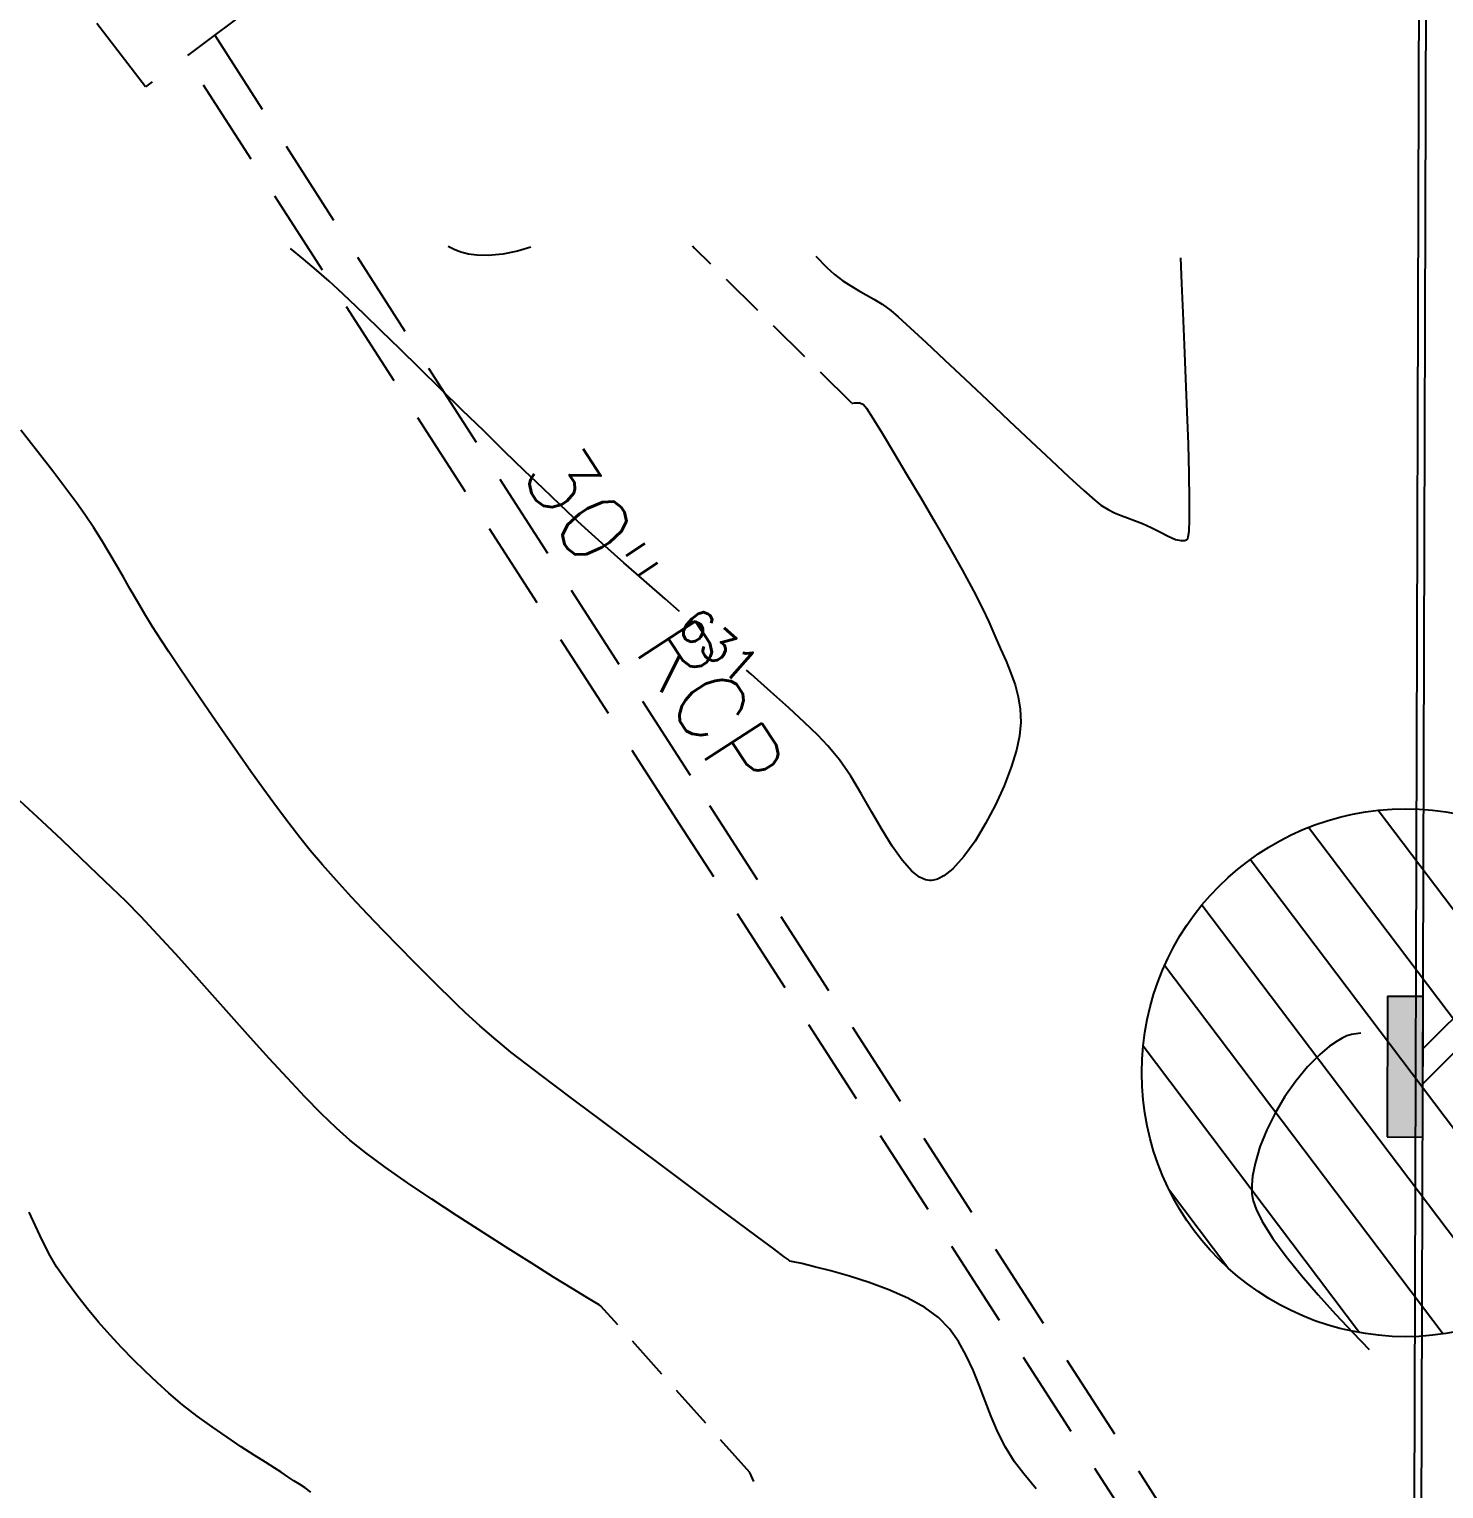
# Model space of a CAD drawing. Header units: feet. Extents: x 26064 to 27719, y 16802 to 28989.
# Drawn here: x 27000.4 to 27101, y 17211.6 to 17315.3 of the extents above; entities that cross this region are included whole.
import ezdxf

# ---------------------------------------------------------------- set-up
doc = ezdxf.new("R2010")
doc.units = ezdxf.units.FT
doc.header["$LTSCALE"] = 50
doc.header["$MEASUREMENT"] = 0
for name, pattern in [('HIDDEN', [0.375, 0.25, -0.125]), ('HIDDEN2', [0.1875, 0.125, -0.0625]), ('HIDN25', [0.0938, 0.0625, -0.0313])]:
    doc.linetypes.add(name, pattern=pattern)
for name, color, linetype in [('CONT-MJR', 160, 'HIDDEN'), ('CONT-MNR', 55, 'HIDN25'), ('CURB-B', 4, 'Continuous'), ('CURB-F', 32, 'Continuous'), ('DEMO-STORM SEWER', 13, 'HIDDEN2'), ('INLET PROTECTION', 1, 'HIDDEN'), ('INLET-HATCH', 9, 'Continuous'), ('INLETS-PRIVATE', 6, 'Continuous'), ('SD-OUTER-PRIVATE', 6, 'Continuous')]:
    doc.layers.add(name, color=color, linetype=linetype)
doc.styles.add('l60', font='simplex', dxfattribs={"height": 2.4})

msp = doc.modelspace()

# ---------------------------------------------------------------- hatches: boundary and pattern name
at = {"layer": 'INLET PROTECTION', "linetype": 'Continuous'}
h = msp.add_hatch(dxfattribs=at)
h.set_pattern_fill('ANSI31', scale=37.499998, angle=262.0889784, style=0)
h.set_pattern_definition([(307.088978, (51209.2265, -6023.606), (3.7392183, 2.82681806), [])])
edge = h.paths.add_edge_path()
edge.add_arc((27098.23828, 17241.12038), 18.75, 0, 360)

# ---------------------------------------------------------------- linework, layer by layer
at = {"layer": 'CONT-MJR', "color": 7}
for p, q in [((27030.68728, 17299.58724, 630), (27030.21702, 17299.82537, 630)), ((27030.97917, 17299.47007, 630), (27030.68728, 17299.58724, 630)), ((27036.07623, 17299.79842, 630), (27035.12928, 17299.49458, 630)), ((27031.11784, 17299.42463, 630), (27030.97917, 17299.47007, 630)), ((27031.291, 17299.37652, 630), (27031.11784, 17299.42463, 630)), ((27031.654, 17299.29841, 630), (27031.291, 17299.37652, 630)), ((27032.23314, 17299.22491, 630), (27031.654, 17299.29841, 630)), ((27033.05015, 17299.20395, 630), (27032.23314, 17299.22491, 630)), ((27034.10089, 17299.29199, 630), (27033.05015, 17299.20395, 630)), ((27035.12928, 17299.49458, 630), (27034.10089, 17299.29199, 630))]:
    msp.add_line(p, q, dxfattribs=at)
at = {"layer": 'CONT-MNR', "color": 7, "extrusion": (0.633359, 0.773858, 0)}
msp.add_line((27019.92994, 17298.9276, 631), (27019.00387, 17299.68553, 631), dxfattribs=at)
at = {"layer": 'CONT-MNR', "color": 7, "extrusion": (0.766565, 0.642167, 0)}
msp.add_line((27047.57732, 17299.87479, 631), (27047.70502, 17299.72235, 631), dxfattribs=at)
at = {"layer": 'CONT-MNR', "color": 7}
for p, q in [((27058.88603, 17288.70051, 631), (27047.70502, 17299.72235, 631)), ((27057.11993, 17298.34419, 632), (27057.63784, 17297.86463, 632)), ((27022.36262, 17296.81085, 631), (27021.74784, 17297.37463, 631)), ((27023.20532, 17296.01309, 631), (27022.36262, 17296.81085, 631)), ((27059.36019, 17296.70911, 632), (27059.9046, 17296.40884, 632)), ((27059.9046, 17296.40884, 632), (27060.45906, 17296.0941, 632)), ((27061.03849, 17295.73074, 632), (27061.65784, 17295.28463, 632)), ((27026.77306, 17292.55509, 631), (27025.44334, 17293.8513, 631)), ((27082.63099, 17290.46267, 632), (27082.52965, 17292.8418, 632)), ((27065.48412, 17291.78472, 632), (27066.95065, 17290.40296, 632)), ((27032.73131, 17286.72624, 631), (27031.21144, 17288.21223, 631)), ((27058.94937, 17288.70957, 631), (27059.07167, 17288.72507, 631)), ((27059.07167, 17288.72507, 631), (27059.24543, 17288.73711, 631)), ((27059.46249, 17288.71925, 631), (27059.71784, 17288.61463, 631)), ((27060.37527, 17287.62723, 631), (27061.03455, 17286.56412, 631)), ((27071.60609, 17286.00587, 632), (27073.04151, 17284.65715, 632)), ((27082.8638, 17283.68826, 632), (27082.80557, 17285.79129, 632)), ((27073.04151, 17284.65715, 632), (27074.3179, 17283.46739, 632)), ((27003.04896, 17282.63329, 632), (27002.10854, 17283.86488, 632)), ((27004.39784, 17280.78463, 632), (27003.82207, 17281.59539, 632)), ((27076.15157, 17281.80585, 632), (27076.58784, 17281.45463, 632)), ((27040.17884, 17279.59865, 631), (27039.15784, 17280.53463, 631)), ((27078.98566, 17280.3671, 632), (27079.54784, 17280.15463, 632)), ((27079.54784, 17280.15463, 632), (27080.15726, 17279.87575, 632)), ((27006.12776, 17278.05622, 632), (27005.59432, 17278.93755, 632)), ((27080.76821, 17279.55353, 632), (27081.35571, 17279.24814, 632)), ((27081.35571, 17279.24814, 632), (27081.8948, 17279.01975, 632)), ((27081.8948, 17279.01975, 632), (27082.27443, 17278.93291, 632)), ((27082.72784, 17279.03463, 632), (27082.75322, 17279.06697, 632)), ((27006.63464, 17277.19131, 632), (27006.12776, 17278.05622, 632)), ((27042.69588, 17277.35793, 631), (27041.36885, 17278.53163, 631)), ((27065.7995, 17278.49912, 631), (27066.72468, 17276.85153, 631)), ((27044.12794, 17276.10185, 631), (27042.69588, 17277.35793, 631)), ((27007.61873, 17275.47562, 632), (27007.12747, 17276.33404, 632)), ((27067.53342, 17275.36417, 631), (27068.17978, 17274.11067, 631)), ((27009.81784, 17271.85463, 632), (27009.20797, 17272.80555, 632)), ((27069.04289, 17272.17843, 631), (27069.45822, 17271.25534, 631)), ((27051.7441, 17269.43774, 631), (27051.41134, 17269.73119, 631)), ((27054.4062, 17267.04724, 631), (27053.13459, 17268.1985, 631)), ((27070.71632, 17267.83784, 631), (27070.85349, 17266.96313, 631)), ((27055.52694, 17266.00828, 631), (27054.4062, 17267.04724, 631)), ((27070.80784, 17265.06463, 631), (27070.59048, 17264.03901, 631)), ((27058.81166, 17262.18639, 631), (27058.01645, 17263.35275, 631)), ((27070.59048, 17264.03901, 631), (27070.21567, 17262.83642, 631)), ((27017.11877, 17261.24788, 632), (27016.19482, 17262.5367, 632)), ((27059.57827, 17260.92797, 631), (27058.81166, 17262.18639, 631)), ((27001.32725, 17259.00658, 633), (26999.804, 17260.4305, 633)), ((27061.04494, 17258.38463, 631), (27060.32109, 17259.63991, 631)), ((27019.67282, 17257.82951, 632), (27018.87389, 17258.86873, 632)), ((27068.39649, 17258.82848, 631), (27067.6418, 17257.57966, 631)), ((27005.2953, 17255.23924, 633), (27004.10303, 17256.37395, 633)), ((27021.27437, 17255.89161, 632), (27020.39784, 17256.92463, 632)), ((27063.15071, 17255.43967, 631), (27062.45493, 17256.22209, 631)), ((27007.30229, 17253.31628, 633), (27006.31698, 17254.27491, 633)), ((27023.34336, 17253.60021, 632), (27022.26758, 17254.77314, 632)), ((27064.40698, 17254.78506, 631), (27064.1263, 17254.8328, 631)), ((27064.54784, 17254.78463, 631), (27064.40698, 17254.78506, 631)), ((27064.6902, 17254.80054, 631), (27064.54784, 17254.78463, 631)), ((27064.98222, 17254.88048, 631), (27064.6902, 17254.80054, 631)), ((27008.39357, 17252.19312, 633), (27007.30229, 17253.31628, 633)), ((27027.78978, 17248.98361, 632), (27026.72492, 17250.06451, 632)), ((27028.76663, 17248.00318, 632), (27027.78978, 17248.98361, 632)), ((27014.81187, 17245.11353, 633), (27013.45973, 17246.62899, 633)), ((27030.31977, 17246.4677, 632), (27029.62133, 17247.15422, 632)), ((27031.95559, 17244.91083, 632), (27031.42089, 17245.40931, 632)), ((27032.45806, 17244.45558, 632), (27031.95559, 17244.91083, 632)), ((27017.49333, 17242.13412, 633), (27016.16238, 17243.60567, 633)), ((27033.47073, 17243.58032, 632), (27032.9544, 17244.01995, 632)), ((27093.73084, 17243.58431, 632), (27093.37533, 17243.37829, 632)), ((27093.90784, 17243.67463, 632), (27093.73084, 17243.58431, 632)), ((27094.05567, 17243.73829, 632), (27093.90784, 17243.67463, 632)), ((27035.24742, 17242.14211, 632), (27034.66784, 17242.59463, 632)), ((27089.66444, 17239.42576, 632), (27088.97081, 17238.25854, 632)), ((27041.10369, 17237.73234, 632), (27039.25999, 17239.113, 632)), ((27022.26284, 17237.18464, 633), (27021.18947, 17238.22412, 633)), ((27088.97081, 17238.25854, 632), (27088.37298, 17237.05803, 632)), ((27087.54036, 17234.68143, 632), (27087.36967, 17233.78401, 632)), ((27029.04603, 17232.1417, 633), (27027.31974, 17233.30774, 633)), ((27030.85362, 17230.95109, 633), (27029.04603, 17232.1417, 633)), ((27087.30833, 17232.74043, 632), (27087.31784, 17232.54463, 632)), ((27087.31784, 17232.54463, 632), (27087.33588, 17232.37705, 632)), ((27052.19373, 17229.46427, 632), (27050.71972, 17230.56104, 632)), ((27001.84085, 17228.27011, 634), (27001.18373, 17229.58807, 634)), ((27034.47334, 17228.62954, 633), (27032.68266, 17229.76925, 633)), ((27088.80542, 17229.35591, 632), (27089.75455, 17228.06156, 632)), ((27002.38784, 17227.32463, 634), (27001.84085, 17228.27011, 634)), ((27036.16581, 17227.56531, 633), (27034.47334, 17228.62954, 633)), ((27054.35784, 17227.85463, 632), (27054.08832, 17228.0552, 632)), ((27003.08612, 17226.30573, 634), (27002.38784, 17227.32463, 634)), ((27054.42196, 17227.79804, 632), (27054.35784, 17227.85463, 632)), ((27054.71442, 17227.69557, 632), (27054.48784, 17227.74463, 632)), ((27055.32621, 17227.56073, 632), (27054.71442, 17227.69557, 632)), ((27058.71959, 17226.66982, 632), (27057.40412, 17227.04503, 632)), ((27060.11897, 17226.22015, 632), (27058.71959, 17226.66982, 632)), ((27062.86816, 17225.10872, 632), (27061.52693, 17225.69884, 632)), ((27040.92954, 17224.62463, 633), (27040.64655, 17224.79764, 633)), ((27051.63085, 17212.71777, 633), (27041.06086, 17224.54362, 633)), ((27067.02418, 17221.0445, 632), (27066.47365, 17222.02623, 632)), ((27094.48851, 17222.67457, 632), (27095.65721, 17221.45312, 632)), ((27007.83925, 17220.73687, 634), (27007.00445, 17221.5944, 634)), ((27010.35784, 17218.35463, 634), (27009.52084, 17219.11583, 634)), ((27069.2733, 17215.5848, 632), (27068.79778, 17216.68934, 632)), ((27069.81737, 17214.51047, 632), (27069.2733, 17215.5848, 632)), ((27015.50384, 17214.55374, 634), (27014.49207, 17215.22395, 634)), ((27070.45784, 17213.48463, 632), (27069.81737, 17214.51047, 632)), ((27017.23852, 17213.44438, 634), (27016.43184, 17213.95597, 634)), ((27018.8163, 17212.41203, 634), (27018.33784, 17212.73463, 634)), ((27019.24447, 17212.13654, 634), (27018.8163, 17212.41203, 634)), ((27061.75619, 17190.79828, 633), (27051.63085, 17212.71777, 633)), ((27019.64504, 17211.8816, 634), (27019.24447, 17212.13654, 634)), ((27020.45404, 17211.3272, 634), (27020.04067, 17211.62067, 634))]:
    msp.add_line(p, q, dxfattribs=at)
at = {"layer": 'CONT-MNR', "color": 7, "extrusion": (0.643015, 0.765854, 0)}
msp.add_line((27020.85801, 17298.14838, 631), (27019.92994, 17298.9276, 631), dxfattribs=at)
at = {"layer": 'CONT-MNR', "color": 7, "extrusion": (0.710036, 0.704165, 0)}
msp.add_line((27056.33173, 17299.13895, 632), (27057.11993, 17298.34419, 632), dxfattribs=at)
at = {"layer": 'CONT-MNR', "color": 7, "extrusion": (0.999093, 0.042589, 0)}
msp.add_line((27082.33641, 17297.21392, 632), (27082.25952, 17299.0177, 632), dxfattribs=at)
at = {"layer": 'CONT-MNR', "color": 7, "extrusion": (0.656175, 0.754609, 0)}
msp.add_line((27021.74784, 17297.37463, 631), (27020.85801, 17298.14838, 631), dxfattribs=at)
at = {"layer": 'CONT-MNR', "color": 7, "extrusion": (-0.607413, -0.794387, 0)}
msp.add_line((27057.63784, 17297.86463, 632), (27058.24175, 17297.40286, 632), dxfattribs=at)
at = {"layer": 'CONT-MNR', "color": 7, "extrusion": (-0.548956, -0.835851, 0)}
msp.add_line((27058.24175, 17297.40286, 632), (27058.81089, 17297.02907, 632), dxfattribs=at)
at = {"layer": 'CONT-MNR', "color": 7, "extrusion": (0.50332, 0.8641, 0)}
msp.add_line((27058.81089, 17297.02907, 632), (27059.36019, 17296.70911, 632), dxfattribs=at)
at = {"layer": 'CONT-MNR', "color": 7, "extrusion": (0.999021, 0.044233, 0)}
msp.add_line((27082.42896, 17295.12375, 632), (27082.33641, 17297.21392, 632), dxfattribs=at)
at = {"layer": 'CONT-MNR', "color": 7, "extrusion": (0.693071, 0.720869, 0)}
msp.add_line((27024.24317, 17295.01527, 631), (27023.20532, 17296.01309, 631), dxfattribs=at)
at = {"layer": 'CONT-MNR', "color": 7, "extrusion": (-0.531268, -0.847204, 0)}
msp.add_line((27060.45906, 17296.0941, 632), (27061.03849, 17295.73074, 632), dxfattribs=at)
at = {"layer": 'CONT-MNR', "color": 7, "extrusion": (-0.696195, -0.717853, 0)}
msp.add_line((27025.44334, 17293.8513, 631), (27024.24317, 17295.01527, 631), dxfattribs=at)
at = {"layer": 'CONT-MNR', "color": 7, "extrusion": (0.647818, 0.761795, 0)}
msp.add_line((27061.65784, 17295.28463, 632), (27062.18743, 17294.83428, 632), dxfattribs=at)
at = {"layer": 'CONT-MNR', "color": 7, "extrusion": (0.671119, 0.741349, 0)}
msp.add_line((27062.18743, 17294.83428, 632), (27063.04201, 17294.06065, 632), dxfattribs=at)
at = {"layer": 'CONT-MNR', "color": 7, "extrusion": (0.999028, 0.044084, 0)}
msp.add_line((27082.52965, 17292.8418, 632), (27082.42896, 17295.12375, 632), dxfattribs=at)
at = {"layer": 'CONT-MNR', "color": 7, "extrusion": (-0.679564, -0.733617, 0)}
msp.add_line((27063.04201, 17294.06065, 632), (27064.16107, 17293.02404, 632), dxfattribs=at)
at = {"layer": 'CONT-MNR', "color": 7, "extrusion": (0.699058, 0.715065, 0)}
msp.add_line((27028.19951, 17291.16057, 631), (27026.77306, 17292.55509, 631), dxfattribs=at)
at = {"layer": 'CONT-MNR', "color": 7, "extrusion": (0.683637, 0.729822, 0)}
msp.add_line((27064.16107, 17293.02404, 632), (27065.48412, 17291.78472, 632), dxfattribs=at)
at = {"layer": 'CONT-MNR', "color": 7, "extrusion": (0.699523, 0.71461, 0)}
msp.add_line((27029.6899, 17289.70165, 631), (27028.19951, 17291.16057, 631), dxfattribs=at)
at = {"layer": 'CONT-MNR', "color": 7, "extrusion": (-0.686745, -0.726898, 0)}
msp.add_line((27066.95065, 17290.40296, 632), (27068.50015, 17288.93905, 632), dxfattribs=at)
at = {"layer": 'CONT-MNR', "color": 7, "extrusion": (0.999214, 0.039635, 0)}
msp.add_line((27082.72546, 17288.08097, 632), (27082.63099, 17290.46267, 632), dxfattribs=at)
at = {"layer": 'CONT-MNR', "color": 7, "extrusion": (-0.699525, -0.714608, 0)}
msp.add_line((27031.21144, 17288.21223, 631), (27029.6899, 17289.70165, 631), dxfattribs=at)
at = {"layer": 'CONT-MNR', "color": 7, "extrusion": (0.141657, -0.989916, 0)}
msp.add_line((27058.88603, 17288.70051, 631), (27058.94937, 17288.70957, 631), dxfattribs=at)
at = {"layer": 'CONT-MNR', "color": 7, "extrusion": (-0.081986, -0.996633, 0)}
msp.add_line((27059.24543, 17288.73711, 631), (27059.46249, 17288.71925, 631), dxfattribs=at)
at = {"layer": 'CONT-MNR', "color": 7, "extrusion": (0.808683, 0.588245, 0)}
msp.add_line((27059.71784, 17288.61463, 631), (27059.92105, 17288.33527, 631), dxfattribs=at)
at = {"layer": 'CONT-MNR', "color": 7, "extrusion": (0.841695, 0.539954, 0)}
msp.add_line((27059.92105, 17288.33527, 631), (27060.37527, 17287.62723, 631), dxfattribs=at)
at = {"layer": 'CONT-MNR', "color": 7, "extrusion": (-0.686903, -0.726749, 0)}
msp.add_line((27068.50015, 17288.93905, 632), (27070.07214, 17287.45326, 632), dxfattribs=at)
at = {"layer": 'CONT-MNR', "color": 7, "extrusion": (-0.686287, -0.727331, 0)}
msp.add_line((27070.07214, 17287.45326, 632), (27071.60609, 17286.00587, 632), dxfattribs=at)
at = {"layer": 'CONT-MNR', "color": 7, "extrusion": (0.999389, 0.034964, 0)}
msp.add_line((27082.80557, 17285.79129, 632), (27082.72546, 17288.08097, 632), dxfattribs=at)
at = {"layer": 'CONT-MNR', "color": 7, "extrusion": (0.788402, 0.61516, 0)}
msp.add_line((27001.03082, 17285.25675, 632), (26999.84584, 17286.77544, 632), dxfattribs=at)
at = {"layer": 'CONT-MNR', "color": 7, "extrusion": (-0.698193, -0.71591, 0)}
msp.add_line((27034.21672, 17285.27758, 631), (27032.73131, 17286.72624, 631), dxfattribs=at)
at = {"layer": 'CONT-MNR', "color": 7, "extrusion": (0.854198, 0.519948, 0)}
msp.add_line((27061.03455, 17286.56412, 631), (27061.85298, 17285.21956, 631), dxfattribs=at)
at = {"layer": 'CONT-MNR', "color": 7, "extrusion": (0.790685, 0.612224, 0)}
msp.add_line((27002.10854, 17283.86488, 632), (27001.03082, 17285.25675, 632), dxfattribs=at)
at = {"layer": 'CONT-MNR', "color": 7, "extrusion": (0.696724, 0.71734, 0)}
msp.add_line((27035.63488, 17283.90018, 631), (27034.21672, 17285.27758, 631), dxfattribs=at)
at = {"layer": 'CONT-MNR', "color": 7, "extrusion": (0.857443, 0.514579, 0)}
msp.add_line((27061.85298, 17285.21956, 631), (27062.78462, 17283.66717, 631), dxfattribs=at)
at = {"layer": 'CONT-MNR', "color": 7, "extrusion": (-0.694477, -0.719515, 0)}
msp.add_line((27036.95299, 17282.62794, 631), (27035.63488, 17283.90018, 631), dxfattribs=at)
at = {"layer": 'CONT-MNR', "color": 7, "extrusion": (0.860416, 0.509593, 0)}
msp.add_line((27062.78462, 17283.66717, 631), (27063.78354, 17281.98056, 631), dxfattribs=at)
at = {"layer": 'CONT-MNR', "color": 7, "extrusion": (-0.676385, -0.736549, 0)}
msp.add_line((27074.3179, 17283.46739, 632), (27075.37476, 17282.49687, 632), dxfattribs=at)
at = {"layer": 'CONT-MNR', "color": 7, "extrusion": (0.999875, 0.015833, 0)}
msp.add_line((27082.89265, 17281.86647, 632), (27082.8638, 17283.68826, 632), dxfattribs=at)
at = {"layer": 'CONT-MNR', "color": 7, "extrusion": (0.801967, 0.597369, 0)}
msp.add_line((27003.82207, 17281.59539, 632), (27003.04896, 17282.63329, 632), dxfattribs=at)
at = {"layer": 'CONT-MNR', "color": 7, "extrusion": (-0.691043, -0.722814, 0)}
msp.add_line((27038.13824, 17281.49479, 631), (27036.95299, 17282.62794, 631), dxfattribs=at)
at = {"layer": 'CONT-MNR', "color": 7, "extrusion": (0.863551, 0.504261, 0)}
msp.add_line((27063.78354, 17281.98056, 631), (27064.80381, 17280.23334, 631), dxfattribs=at)
at = {"layer": 'CONT-MNR', "color": 7, "extrusion": (-0.664639, -0.747164, 0)}
msp.add_line((27075.37476, 17282.49687, 632), (27076.15157, 17281.80585, 632), dxfattribs=at)
at = {"layer": 'CONT-MNR', "color": 7, "extrusion": (0.999985, -0.00556, 0)}
msp.add_line((27082.88461, 17280.42053, 632), (27082.89265, 17281.86647, 632), dxfattribs=at)
at = {"layer": 'CONT-MNR', "color": 7, "extrusion": (0.685568, 0.728009, 0)}
msp.add_line((27039.15784, 17280.53463, 631), (27038.13824, 17281.49479, 631), dxfattribs=at)
at = {"layer": 'CONT-MNR', "color": 7, "extrusion": (-0.517601, -0.855622, 0)}
msp.add_line((27076.58784, 17281.45463, 632), (27077.09361, 17281.14867, 632), dxfattribs=at)
at = {"layer": 'CONT-MNR', "color": 7, "extrusion": (-0.450357, -0.892849, 0)}
msp.add_line((27077.09361, 17281.14867, 632), (27077.56189, 17280.91247, 632), dxfattribs=at)
at = {"layer": 'CONT-MNR', "color": 7, "extrusion": (0.388611, 0.921402, 0)}
msp.add_line((27077.56189, 17280.91247, 632), (27078.01707, 17280.72049, 632), dxfattribs=at)
at = {"layer": 'CONT-MNR', "color": 7, "extrusion": (0.833285, 0.552844, 0)}
msp.add_line((27005.02184, 17279.84409, 632), (27004.39784, 17280.78463, 632), dxfattribs=at)
at = {"layer": 'CONT-MNR', "color": 7, "extrusion": (0.845521, 0.533943, 0)}
msp.add_line((27005.59432, 17278.93755, 632), (27005.02184, 17279.84409, 632), dxfattribs=at)
at = {"layer": 'CONT-MNR', "color": 7, "extrusion": (0.867227, 0.497914, 0)}
msp.add_line((27064.80381, 17280.23334, 631), (27065.7995, 17278.49912, 631), dxfattribs=at)
at = {"layer": 'CONT-MNR', "color": 7, "extrusion": (0.348225, 0.937411, 0)}
msp.add_line((27078.01707, 17280.72049, 632), (27078.48353, 17280.54721, 632), dxfattribs=at)
at = {"layer": 'CONT-MNR', "color": 7, "extrusion": (-0.337631, -0.941279, 0)}
msp.add_line((27078.48353, 17280.54721, 632), (27078.98566, 17280.3671, 632), dxfattribs=at)
at = {"layer": 'CONT-MNR', "color": 7, "extrusion": (-0.466503, -0.884519, 0)}
msp.add_line((27080.15726, 17279.87575, 632), (27080.76821, 17279.55353, 632), dxfattribs=at)
at = {"layer": 'CONT-MNR', "color": 7, "extrusion": (0.998933, -0.04619, 0)}
msp.add_line((27082.84657, 17279.59797, 632), (27082.88461, 17280.42053, 632), dxfattribs=at)
at = {"layer": 'CONT-MNR', "color": 7, "extrusion": (-0.667582, -0.744536, 0)}
msp.add_line((27041.36885, 17278.53163, 631), (27040.17884, 17279.59865, 631), dxfattribs=at)
at = {"layer": 'CONT-MNR', "color": 7, "extrusion": (0.044674, -0.999002, 0)}
msp.add_line((27082.27443, 17278.93291, 632), (27082.52064, 17278.94392, 632), dxfattribs=at)
at = {"layer": 'CONT-MNR', "color": 7, "extrusion": (0.335269, -0.942122, 0)}
msp.add_line((27082.52064, 17278.94392, 632), (27082.66344, 17278.99473, 632), dxfattribs=at)
at = {"layer": 'CONT-MNR', "color": 7, "extrusion": (0.526639, -0.850089, 0)}
msp.add_line((27082.66344, 17278.99473, 632), (27082.72784, 17279.03463, 632), dxfattribs=at)
at = {"layer": 'CONT-MNR', "color": 7, "extrusion": (0.954738, -0.297448, 0)}
msp.add_line((27082.75322, 17279.06697, 632), (27082.79709, 17279.20778, 632), dxfattribs=at)
at = {"layer": 'CONT-MNR', "color": 7, "extrusion": (0.992054, -0.12581, 0)}
msp.add_line((27082.79709, 17279.20778, 632), (27082.84657, 17279.59797, 632), dxfattribs=at)
at = {"layer": 'CONT-MNR', "color": 7, "extrusion": (0.866951, 0.498394, 0)}
msp.add_line((27007.12747, 17276.33404, 632), (27006.63464, 17277.19131, 632), dxfattribs=at)
at = {"layer": 'CONT-MNR', "color": 7, "extrusion": (0.878528, 0.477691, 0)}
msp.add_line((27066.72468, 17276.85153, 631), (27067.53342, 17275.36417, 631), dxfattribs=at)
at = {"layer": 'CONT-MNR', "color": 7, "extrusion": (-0.657693, -0.753286, 0)}
msp.add_line((27045.63304, 17274.78775, 631), (27044.12794, 17276.10185, 631), dxfattribs=at)
at = {"layer": 'CONT-MNR', "color": 7, "extrusion": (0.865669, 0.500617, 0)}
msp.add_line((27008.12091, 17274.60725, 632), (27007.61873, 17275.47562, 632), dxfattribs=at)
at = {"layer": 'CONT-MNR', "color": 7, "extrusion": (0.860335, 0.509729, 0)}
msp.add_line((27008.64649, 17273.72016, 632), (27008.12091, 17274.60725, 632), dxfattribs=at)
at = {"layer": 'CONT-MNR', "color": 7, "extrusion": (-0.657098, -0.753805, 0)}
msp.add_line((27046.63977, 17273.91018, 631), (27045.63304, 17274.78775, 631), dxfattribs=at)
at = {"layer": 'CONT-MNR', "color": 7, "extrusion": (0.852223, 0.523179, 0)}
msp.add_line((27009.20797, 17272.80555, 632), (27008.64649, 17273.72016, 632), dxfattribs=at)
at = {"layer": 'CONT-MNR', "color": 7, "extrusion": (0.907438, 0.420185, 0)}
msp.add_line((27068.17978, 17274.11067, 631), (27068.61784, 17273.16463, 631), dxfattribs=at)
at = {"layer": 'CONT-MNR', "color": 7, "extrusion": (0.918338, 0.395797, 0)}
msp.add_line((27068.61784, 17273.16463, 631), (27069.04289, 17272.17843, 631), dxfattribs=at)
at = {"layer": 'CONT-MNR', "color": 7, "extrusion": (0.8344, 0.551159, 0)}
msp.add_line((27010.36586, 17271.02498, 632), (27009.81784, 17271.85463, 632), dxfattribs=at)
at = {"layer": 'CONT-MNR', "color": 7, "extrusion": (0.831884, 0.55495, 0)}
msp.add_line((27011.01729, 17270.04847, 632), (27010.36586, 17271.02498, 632), dxfattribs=at)
at = {"layer": 'CONT-MNR', "color": 7, "extrusion": (0.913738, 0.406304, 0)}
msp.add_line((27069.45822, 17271.25534, 631), (27069.84854, 17270.37754, 631), dxfattribs=at)
at = {"layer": 'CONT-MNR', "color": 7, "extrusion": (0.829654, 0.558278, 0)}
msp.add_line((27011.75602, 17268.95065, 632), (27011.01729, 17270.04847, 632), dxfattribs=at)
at = {"layer": 'CONT-MNR', "color": 7, "extrusion": (0.665336, 0.746544, 0)}
msp.add_line((27053.13459, 17268.1985, 631), (27051.7441, 17269.43774, 631), dxfattribs=at)
at = {"layer": 'CONT-MNR', "color": 7, "extrusion": (0.924728, 0.380629, 0)}
msp.add_line((27069.84854, 17270.37754, 631), (27070.19854, 17269.52724, 631), dxfattribs=at)
at = {"layer": 'CONT-MNR', "color": 7, "extrusion": (0.943809, 0.330492, 0)}
msp.add_line((27070.19854, 17269.52724, 631), (27070.4929, 17268.68661, 631), dxfattribs=at)
at = {"layer": 'CONT-MNR', "color": 7, "extrusion": (0.827481, 0.561493, 0)}
msp.add_line((27012.56592, 17267.75709, 632), (27011.75602, 17268.95065, 632), dxfattribs=at)
at = {"layer": 'CONT-MNR', "color": 7, "extrusion": (0.967058, 0.254558, 0)}
msp.add_line((27070.4929, 17268.68661, 631), (27070.71632, 17267.83784, 631), dxfattribs=at)
at = {"layer": 'CONT-MNR', "color": 7, "extrusion": (0.82522, 0.564812, 0)}
msp.add_line((27013.43087, 17266.49335, 632), (27012.56592, 17267.75709, 632), dxfattribs=at)
at = {"layer": 'CONT-MNR', "color": 7, "extrusion": (0.822751, 0.568401, 0)}
msp.add_line((27014.33475, 17265.185, 632), (27013.43087, 17266.49335, 632), dxfattribs=at)
at = {"layer": 'CONT-MNR', "color": 7, "extrusion": (0.999249, 0.038741, 0)}
msp.add_line((27070.85349, 17266.96313, 631), (27070.8891, 17266.04467, 631), dxfattribs=at)
at = {"layer": 'CONT-MNR', "color": 7, "extrusion": (0.693313, 0.720637, 0)}
msp.add_line((27056.46481, 17265.10597, 631), (27055.52694, 17266.00828, 631), dxfattribs=at)
at = {"layer": 'CONT-MNR', "color": 7, "extrusion": (0.99658, -0.082631, 0)}
msp.add_line((27070.8891, 17266.04467, 631), (27070.80784, 17265.06463, 631), dxfattribs=at)
at = {"layer": 'CONT-MNR', "color": 7, "extrusion": (0.819954, 0.572429, 0)}
msp.add_line((27015.26144, 17263.85759, 632), (27014.33475, 17265.185, 632), dxfattribs=at)
at = {"layer": 'CONT-MNR', "color": 7, "extrusion": (0.715893, 0.69821, 0)}
msp.add_line((27057.18784, 17264.36463, 631), (27056.46481, 17265.10597, 631), dxfattribs=at)
at = {"layer": 'CONT-MNR', "color": 7, "extrusion": (0.773692, 0.633562, 0)}
msp.add_line((27058.01645, 17263.35275, 631), (27057.18784, 17264.36463, 631), dxfattribs=at)
at = {"layer": 'CONT-MNR', "color": 7, "extrusion": (0.816681, 0.57709, 0)}
msp.add_line((27016.19482, 17262.5367, 632), (27015.26144, 17263.85759, 632), dxfattribs=at)
at = {"layer": 'CONT-MNR', "color": 7, "extrusion": (0.932844, -0.36028, 0)}
msp.add_line((27070.21567, 17262.83642, 631), (27069.70842, 17261.52302, 631), dxfattribs=at)
at = {"layer": 'CONT-MNR', "color": 7, "extrusion": (0.807801, 0.589456, 0)}
msp.add_line((27018.01717, 17260.01671, 632), (27017.11877, 17261.24788, 632), dxfattribs=at)
at = {"layer": 'CONT-MNR', "color": 7, "extrusion": (0.911014, -0.412375, 0)}
msp.add_line((27069.70842, 17261.52302, 631), (27069.0937, 17260.16499, 631), dxfattribs=at)
at = {"layer": 'CONT-MNR', "color": 7, "extrusion": (0.866269, 0.499577, 0)}
msp.add_line((27060.32109, 17259.63991, 631), (27059.57827, 17260.92797, 631), dxfattribs=at)
at = {"layer": 'CONT-MNR', "color": 7, "extrusion": (0.886614, -0.46251, 0)}
msp.add_line((27069.0937, 17260.16499, 631), (27068.39649, 17258.82848, 631), dxfattribs=at)
at = {"layer": 'CONT-MNR', "color": 7, "extrusion": (0.801425, 0.598095, 0)}
msp.add_line((27018.87389, 17258.86873, 632), (27018.01717, 17260.01671, 632), dxfattribs=at)
at = {"layer": 'CONT-MNR', "color": 7, "extrusion": (0.687056, 0.726604, 0)}
msp.add_line((27002.77031, 17257.64207, 633), (27001.32725, 17259.00658, 633), dxfattribs=at)
at = {"layer": 'CONT-MNR', "color": 7, "extrusion": (0.853039, 0.521847, 0)}
msp.add_line((27061.75461, 17257.22455, 631), (27061.04494, 17258.38463, 631), dxfattribs=at)
at = {"layer": 'CONT-MNR', "color": 7, "extrusion": (-0.689327, -0.72445, 0)}
msp.add_line((27004.10303, 17256.37395, 633), (27002.77031, 17257.64207, 633), dxfattribs=at)
at = {"layer": 'CONT-MNR', "color": 7, "extrusion": (0.780402, 0.625278, 0)}
msp.add_line((27020.39784, 17256.92463, 632), (27019.67282, 17257.82951, 632), dxfattribs=at)
at = {"layer": 'CONT-MNR', "color": 7, "extrusion": (0.81977, 0.572693, 0)}
msp.add_line((27062.45493, 17256.22209, 631), (27061.75461, 17257.22455, 631), dxfattribs=at)
at = {"layer": 'CONT-MNR', "color": 7, "extrusion": (0.811946, -0.583732, 0)}
msp.add_line((27067.6418, 17257.57966, 631), (27066.8546, 17256.4847, 631), dxfattribs=at)
at = {"layer": 'CONT-MNR', "color": 7, "extrusion": (0.740226, -0.672359, 0)}
msp.add_line((27066.8546, 17256.4847, 631), (27066.05989, 17255.60977, 631), dxfattribs=at)
at = {"layer": 'CONT-MNR', "color": 7, "extrusion": (0.6864, 0.727224, 0)}
msp.add_line((27006.31698, 17254.27491, 633), (27005.2953, 17255.23924, 633), dxfattribs=at)
at = {"layer": 'CONT-MNR', "color": 7, "extrusion": (0.747736, 0.663996, 0)}
msp.add_line((27022.26758, 17254.77314, 632), (27021.27437, 17255.89161, 632), dxfattribs=at)
at = {"layer": 'CONT-MNR', "color": 7, "extrusion": (-0.607402, -0.794394, 0)}
msp.add_line((27063.70728, 17255.01411, 631), (27063.15071, 17255.43967, 631), dxfattribs=at)
at = {"layer": 'CONT-MNR', "color": 7, "extrusion": (-0.397125, -0.917765, 0)}
msp.add_line((27064.1263, 17254.8328, 631), (27063.70728, 17255.01411, 631), dxfattribs=at)
at = {"layer": 'CONT-MNR', "color": 7, "extrusion": (0.455974, -0.889993, 0)}
msp.add_line((27065.43549, 17255.1127, 631), (27064.98222, 17254.88048, 631), dxfattribs=at)
at = {"layer": 'CONT-MNR', "color": 7, "extrusion": (-0.622822, 0.782363, 0)}
msp.add_line((27066.05989, 17255.60977, 631), (27065.43549, 17255.1127, 631), dxfattribs=at)
at = {"layer": 'CONT-MNR', "color": 7, "extrusion": (0.728748, 0.684782, 0)}
msp.add_line((27024.46758, 17252.4038, 632), (27023.34336, 17253.60021, 632), dxfattribs=at)
at = {"layer": 'CONT-MNR', "color": 7, "extrusion": (0.729824, 0.683635, 0)}
msp.add_line((27009.57289, 17250.93413, 633), (27008.39357, 17252.19312, 633), dxfattribs=at)
at = {"layer": 'CONT-MNR', "color": 7, "extrusion": (0.72223, 0.691653, 0)}
msp.add_line((27025.60614, 17251.21491, 632), (27024.46758, 17252.4038, 632), dxfattribs=at)
at = {"layer": 'CONT-MNR', "color": 7, "extrusion": (0.737929, 0.674879, 0)}
msp.add_line((27010.82231, 17249.56798, 633), (27009.57289, 17250.93413, 633), dxfattribs=at)
at = {"layer": 'CONT-MNR', "color": 7, "extrusion": (0.716891, 0.697185, 0)}
msp.add_line((27026.72492, 17250.06451, 632), (27025.60614, 17251.21491, 632), dxfattribs=at)
at = {"layer": 'CONT-MNR', "color": 7, "extrusion": (0.742924, 0.669375, 0)}
msp.add_line((27012.1239, 17248.12337, 633), (27010.82231, 17249.56798, 633), dxfattribs=at)
at = {"layer": 'CONT-MNR', "color": 7, "extrusion": (0.74555, 0.66645, 0)}
msp.add_line((27013.45973, 17246.62899, 633), (27012.1239, 17248.12337, 633), dxfattribs=at)
at = {"layer": 'CONT-MNR', "color": 7, "extrusion": (-0.704721, -0.709484, 0)}
msp.add_line((27029.62133, 17247.15422, 632), (27028.76663, 17248.00318, 632), dxfattribs=at)
at = {"layer": 'CONT-MNR', "color": 7, "extrusion": (0.696439, 0.717616, 0)}
msp.add_line((27030.82784, 17245.97463, 632), (27030.31977, 17246.4677, 632), dxfattribs=at)
at = {"layer": 'CONT-MNR', "color": 7, "extrusion": (0.689978, 0.72383, 0)}
msp.add_line((27031.42089, 17245.40931, 632), (27030.82784, 17245.97463, 632), dxfattribs=at)
at = {"layer": 'CONT-MNR', "color": 7, "extrusion": (0.744904, 0.667172, 0)}
msp.add_line((27016.16238, 17243.60567, 633), (27014.81187, 17245.11353, 633), dxfattribs=at)
at = {"layer": 'CONT-MNR', "color": 7, "extrusion": (-0.659649, -0.751574, 0)}
msp.add_line((27032.9544, 17244.01995, 632), (27032.45806, 17244.45558, 632), dxfattribs=at)
at = {"layer": 'CONT-MNR', "color": 7, "extrusion": (-0.639001, -0.769206, 0)}
msp.add_line((27034.03317, 17243.11309, 632), (27033.47073, 17243.58032, 632), dxfattribs=at)
at = {"layer": 'CONT-MNR', "color": 7, "extrusion": (0.287856, -0.957674, 0)}
msp.add_line((27094.40382, 17243.84294, 632), (27094.05567, 17243.73829, 632), dxfattribs=at)
at = {"layer": 'CONT-MNR', "color": 7, "extrusion": (0.157896, -0.987456, 0)}
msp.add_line((27095.04938, 17243.94617, 632), (27094.40382, 17243.84294, 632), dxfattribs=at)
at = {"layer": 'CONT-MNR', "color": 7, "extrusion": (0.632641, 0.774445, 0)}
msp.add_line((27034.66784, 17242.59463, 632), (27034.03317, 17243.11309, 632), dxfattribs=at)
at = {"layer": 'CONT-MNR', "color": 7, "extrusion": (-0.641103, 0.767455, 0)}
msp.add_line((27092.84056, 17243.00954, 632), (27092.13106, 17242.41685, 632), dxfattribs=at)
at = {"layer": 'CONT-MNR', "color": 7, "extrusion": (0.567667, -0.823258, 0)}
msp.add_line((27093.37533, 17243.37829, 632), (27092.84056, 17243.00954, 632), dxfattribs=at)
at = {"layer": 'CONT-MNR', "color": 7, "extrusion": (0.736086, 0.676888, 0)}
msp.add_line((27018.78678, 17240.72755, 633), (27017.49333, 17242.13412, 633), dxfattribs=at)
at = {"layer": 'CONT-MNR', "color": 7, "extrusion": (-0.605877, -0.795558, 0)}
msp.add_line((27036.25633, 17241.37376, 632), (27035.24742, 17242.14211, 632), dxfattribs=at)
at = {"layer": 'CONT-MNR', "color": 7, "extrusion": (0.772346, -0.635202, 0)}
msp.add_line((27091.26347, 17241.536, 632), (27090.43496, 17240.52861, 632), dxfattribs=at)
at = {"layer": 'CONT-MNR', "color": 7, "extrusion": (0.712451, -0.701722, 0)}
msp.add_line((27092.13106, 17242.41685, 632), (27091.26347, 17241.536, 632), dxfattribs=at)
at = {"layer": 'CONT-MNR', "color": 7, "extrusion": (0.727547, 0.686057, 0)}
msp.add_line((27020.0248, 17239.41465, 633), (27018.78678, 17240.72755, 633), dxfattribs=at)
at = {"layer": 'CONT-MNR', "color": 7, "extrusion": (0.602361, 0.798224, 0)}
msp.add_line((27037.61903, 17240.34543, 632), (27036.25633, 17241.37376, 632), dxfattribs=at)
at = {"layer": 'CONT-MNR', "color": 7, "extrusion": (0.819744, -0.57273, 0)}
msp.add_line((27090.43496, 17240.52861, 632), (27089.66444, 17239.42576, 632), dxfattribs=at)
at = {"layer": 'CONT-MNR', "color": 7, "extrusion": (0.71483, 0.699299, 0)}
msp.add_line((27021.18947, 17238.22412, 633), (27020.0248, 17239.41465, 633), dxfattribs=at)
at = {"layer": 'CONT-MNR', "color": 7, "extrusion": (-0.600532, -0.799601, 0)}
msp.add_line((27039.25999, 17239.113, 632), (27037.61903, 17240.34543, 632), dxfattribs=at)
at = {"layer": 'CONT-MNR', "color": 7, "extrusion": (-0.598657, -0.801006, 0)}
msp.add_line((27043.0746, 17236.25932, 632), (27041.10369, 17237.73234, 632), dxfattribs=at)
at = {"layer": 'CONT-MNR', "color": 7, "extrusion": (-0.665537, -0.746364, 0)}
msp.add_line((27023.22698, 17236.32491, 633), (27022.26284, 17237.18464, 633), dxfattribs=at)
at = {"layer": 'CONT-MNR', "color": 7, "extrusion": (-0.621925, -0.783077, 0)}
msp.add_line((27024.35038, 17235.4327, 633), (27023.22698, 17236.32491, 633), dxfattribs=at)
at = {"layer": 'CONT-MNR', "color": 7, "extrusion": (-0.598114, -0.801411, 0)}
msp.add_line((27045.09719, 17234.74981, 632), (27043.0746, 17236.25932, 632), dxfattribs=at)
at = {"layer": 'CONT-MNR', "color": 7, "extrusion": (0.927936, -0.372738, 0)}
msp.add_line((27088.37298, 17237.05803, 632), (27087.88986, 17235.8553, 632), dxfattribs=at)
at = {"layer": 'CONT-MNR', "color": 7, "extrusion": (-0.59203, -0.805916, 0)}
msp.add_line((27025.73458, 17234.41586, 633), (27024.35038, 17235.4327, 633), dxfattribs=at)
at = {"layer": 'CONT-MNR', "color": 7, "extrusion": (0.958421, -0.285356, 0)}
msp.add_line((27087.88986, 17235.8553, 632), (27087.54036, 17234.68143, 632), dxfattribs=at)
at = {"layer": 'CONT-MNR', "color": 7, "extrusion": (-0.572943, -0.819595, 0)}
msp.add_line((27027.31974, 17233.30774, 633), (27025.73458, 17234.41586, 633), dxfattribs=at)
at = {"layer": 'CONT-MNR', "color": 7, "extrusion": (0.597707, 0.801714, 0)}
msp.add_line((27047.09592, 17233.25968, 632), (27045.09719, 17234.74981, 632), dxfattribs=at)
at = {"layer": 'CONT-MNR', "color": 7, "extrusion": (-0.597393, -0.801949, 0)}
msp.add_line((27048.99528, 17231.8448, 632), (27047.09592, 17233.25968, 632), dxfattribs=at)
at = {"layer": 'CONT-MNR', "color": 7, "extrusion": (0.999969, -0.007917, 0)}
msp.add_line((27087.31154, 17233.1457, 632), (27087.30833, 17232.74043, 632), dxfattribs=at)
at = {"layer": 'CONT-MNR', "color": 7, "extrusion": (0.995878, -0.090698, 0)}
msp.add_line((27087.36967, 17233.78401, 632), (27087.31154, 17233.1457, 632), dxfattribs=at)
at = {"layer": 'CONT-MNR', "color": 7, "extrusion": (0.978384, 0.206797, 0)}
msp.add_line((27087.33588, 17232.37705, 632), (27087.41152, 17232.01921, 632), dxfattribs=at)
at = {"layer": 'CONT-MNR', "color": 7, "extrusion": (0.908227, 0.418477, 0)}
msp.add_line((27001.18373, 17229.58807, 634), (27000.43687, 17231.20898, 634), dxfattribs=at)
at = {"layer": 'CONT-MNR', "color": 7, "extrusion": (-0.597145, -0.802133, 0)}
msp.add_line((27050.71972, 17230.56104, 632), (27048.99528, 17231.8448, 632), dxfattribs=at)
at = {"layer": 'CONT-MNR', "color": 7, "extrusion": (0.943798, 0.330523, 0)}
msp.add_line((27087.41152, 17232.01921, 632), (27087.61788, 17231.42995, 632), dxfattribs=at)
at = {"layer": 'CONT-MNR', "color": 7, "extrusion": (0.896077, 0.443899, 0)}
msp.add_line((27087.61788, 17231.42995, 632), (27088.04971, 17230.55823, 632), dxfattribs=at)
at = {"layer": 'CONT-MNR', "color": 7, "extrusion": (0.542713, 0.839918, 0)}
msp.add_line((27032.68266, 17229.76925, 633), (27030.85362, 17230.95109, 633), dxfattribs=at)
at = {"layer": 'CONT-MNR', "color": 7, "extrusion": (0.846646, 0.532156, 0)}
msp.add_line((27088.04971, 17230.55823, 632), (27088.80542, 17229.35591, 632), dxfattribs=at)
at = {"layer": 'CONT-MNR', "color": 7, "extrusion": (-0.596807, -0.802385, 0)}
msp.add_line((27053.34177, 17228.61037, 632), (27052.19373, 17229.46427, 632), dxfattribs=at)
at = {"layer": 'CONT-MNR', "color": 7, "extrusion": (-0.596736, -0.802438, 0)}
msp.add_line((27054.08832, 17228.0552, 632), (27053.34177, 17228.61037, 632), dxfattribs=at)
at = {"layer": 'CONT-MNR', "color": 7, "extrusion": (0.777481, 0.628906, 0)}
msp.add_line((27089.75455, 17228.06156, 632), (27090.84725, 17226.71071, 632), dxfattribs=at)
at = {"layer": 'CONT-MNR', "color": 7, "extrusion": (-0.52856, -0.848896, 0)}
msp.add_line((27037.70023, 17226.60991, 633), (27036.16581, 17227.56531, 633), dxfattribs=at)
at = {"layer": 'CONT-MNR', "color": 7, "extrusion": (0.629753, 0.776795, 0)}
msp.add_line((27054.48784, 17227.74463, 632), (27054.42196, 17227.79804, 632), dxfattribs=at)
at = {"layer": 'CONT-MNR', "color": 7, "extrusion": (-0.229965, -0.973199, 0)}
msp.add_line((27056.24788, 17227.34294, 632), (27055.32621, 17227.56073, 632), dxfattribs=at)
at = {"layer": 'CONT-MNR', "color": 7, "extrusion": (-0.249508, -0.968373, 0)}
msp.add_line((27057.40412, 17227.04503, 632), (27056.24788, 17227.34294, 632), dxfattribs=at)
at = {"layer": 'CONT-MNR', "color": 7, "extrusion": (0.804985, 0.593295, 0)}
msp.add_line((27003.81938, 17225.31084, 634), (27003.08612, 17226.30573, 634), dxfattribs=at)
at = {"layer": 'CONT-MNR', "color": 7, "extrusion": (-0.525519, -0.850782, 0)}
msp.add_line((27039.01679, 17225.79669, 633), (27037.70023, 17226.60991, 633), dxfattribs=at)
at = {"layer": 'CONT-MNR', "color": 7, "extrusion": (-0.347221, -0.937783, 0)}
msp.add_line((27061.52693, 17225.69884, 632), (27060.11897, 17226.22015, 632), dxfattribs=at)
at = {"layer": 'CONT-MNR', "color": 7, "extrusion": (0.756357, 0.654159, 0)}
msp.add_line((27090.84725, 17226.71071, 632), (27092.0337, 17225.33891, 632), dxfattribs=at)
at = {"layer": 'CONT-MNR', "color": 7, "extrusion": (0.785759, 0.618533, 0)}
msp.add_line((27004.58274, 17224.34109, 634), (27003.81938, 17225.31084, 634), dxfattribs=at)
at = {"layer": 'CONT-MNR', "color": 7, "extrusion": (-0.523145, -0.852244, 0)}
msp.add_line((27040.05563, 17225.159, 633), (27039.01679, 17225.79669, 633), dxfattribs=at)
at = {"layer": 'CONT-MNR', "color": 7, "extrusion": (-0.521703, -0.853127, 0)}
msp.add_line((27040.64655, 17224.79764, 633), (27040.05563, 17225.159, 633), dxfattribs=at)
at = {"layer": 'CONT-MNR', "color": 7, "extrusion": (0.479985, 0.877277, 0)}
msp.add_line((27064.06732, 17224.45263, 632), (27062.86816, 17225.10872, 632), dxfattribs=at)
at = {"layer": 'CONT-MNR', "color": 7, "extrusion": (0.740884, 0.671633, 0)}
msp.add_line((27092.0337, 17225.33891, 632), (27093.26407, 17223.98168, 632), dxfattribs=at)
at = {"layer": 'CONT-MNR', "color": 7, "extrusion": (0.767271, 0.641323, 0)}
msp.add_line((27005.3713, 17223.39767, 634), (27004.58274, 17224.34109, 634), dxfattribs=at)
at = {"layer": 'CONT-MNR', "color": 7, "extrusion": (0.523725, 0.851887, 0)}
msp.add_line((27041.03474, 17224.55995, 633), (27040.92954, 17224.62463, 633), dxfattribs=at)
at = {"layer": 'CONT-MNR', "color": 7, "extrusion": (-0.53019, -0.847879, 0)}
msp.add_line((27041.06086, 17224.54362, 633), (27041.03474, 17224.55995, 633), dxfattribs=at)
at = {"layer": 'CONT-MNR', "color": 7, "extrusion": (-0.590981, -0.806686, 0)}
msp.add_line((27065.04909, 17223.73338, 632), (27064.06732, 17224.45263, 632), dxfattribs=at)
at = {"layer": 'CONT-MNR', "color": 7, "extrusion": (0.729807, 0.683654, 0)}
msp.add_line((27093.26407, 17223.98168, 632), (27094.48851, 17222.67457, 632), dxfattribs=at)
at = {"layer": 'CONT-MNR', "color": 7, "extrusion": (0.749564, 0.661932, 0)}
msp.add_line((27006.18017, 17222.48172, 634), (27005.3713, 17223.39767, 634), dxfattribs=at)
at = {"layer": 'CONT-MNR', "color": 7, "extrusion": (0.720089, 0.693881, 0)}
msp.add_line((27065.82457, 17222.92861, 632), (27065.04909, 17223.73338, 632), dxfattribs=at)
at = {"layer": 'CONT-MNR', "color": 7, "extrusion": (0.811805, 0.583929, 0)}
msp.add_line((27066.47365, 17222.02623, 632), (27065.82457, 17222.92861, 632), dxfattribs=at)
at = {"layer": 'CONT-MNR', "color": 7, "extrusion": (0.732652, 0.680603, 0)}
msp.add_line((27007.00445, 17221.5944, 634), (27006.18017, 17222.48172, 634), dxfattribs=at)
at = {"layer": 'CONT-MNR', "color": 7, "extrusion": (0.701207, 0.712957, 0)}
msp.add_line((27008.67968, 17219.9103, 634), (27007.83925, 17220.73687, 634), dxfattribs=at)
at = {"layer": 'CONT-MNR', "color": 7, "extrusion": (0.908447, 0.418001, 0)}
msp.add_line((27067.50401, 17220.00169, 632), (27067.02418, 17221.0445, 632), dxfattribs=at)
at = {"layer": 'CONT-MNR', "color": 7, "extrusion": (0.686641, 0.726996, 0)}
msp.add_line((27009.52084, 17219.11583, 634), (27008.67968, 17219.9103, 634), dxfattribs=at)
at = {"layer": 'CONT-MNR', "color": 7, "extrusion": (0.927673, 0.373393, 0)}
msp.add_line((27067.94098, 17218.91605, 632), (27067.50401, 17220.00169, 632), dxfattribs=at)
at = {"layer": 'CONT-MNR', "color": 7, "extrusion": (0.934757, 0.355289, 0)}
msp.add_line((27068.36295, 17217.80585, 632), (27067.94098, 17218.91605, 632), dxfattribs=at)
at = {"layer": 'CONT-MNR', "color": 7, "extrusion": (-0.646213, -0.763157, 0)}
msp.add_line((27011.3294, 17217.53195, 634), (27010.35784, 17218.35463, 634), dxfattribs=at)
at = {"layer": 'CONT-MNR', "color": 7, "extrusion": (0.931828, 0.3629, 0)}
msp.add_line((27068.79778, 17216.68934, 632), (27068.36295, 17217.80585, 632), dxfattribs=at)
at = {"layer": 'CONT-MNR', "color": 7, "extrusion": (0.612941, 0.790128, 0)}
msp.add_line((27012.36732, 17216.72679, 634), (27011.3294, 17217.53195, 634), dxfattribs=at)
at = {"layer": 'CONT-MNR', "color": 7, "extrusion": (-0.587229, -0.809421, 0)}
msp.add_line((27013.43405, 17215.95288, 634), (27012.36732, 17216.72679, 634), dxfattribs=at)
at = {"layer": 'CONT-MNR', "color": 7, "extrusion": (-0.56734, -0.823483, 0)}
msp.add_line((27014.49207, 17215.22395, 634), (27013.43405, 17215.95288, 634), dxfattribs=at)
at = {"layer": 'CONT-MNR', "color": 7, "extrusion": (-0.541526, -0.840684, 0)}
msp.add_line((27016.43184, 17213.95597, 634), (27015.50384, 17214.55374, 634), dxfattribs=at)
at = {"layer": 'CONT-MNR', "color": 7, "extrusion": (-0.536345, -0.843999, 0)}
msp.add_line((27017.88637, 17213.03269, 634), (27017.23852, 17213.44438, 634), dxfattribs=at)
at = {"layer": 'CONT-MNR', "color": 7, "extrusion": (0.798705, 0.601723, 0)}
msp.add_line((27071.11359, 17212.61421, 632), (27070.45784, 17213.48463, 632), dxfattribs=at)
at = {"layer": 'CONT-MNR', "color": 7, "extrusion": (-0.550957, -0.834534, 0)}
msp.add_line((27018.33784, 17212.73463, 634), (27017.88637, 17213.03269, 634), dxfattribs=at)
at = {"layer": 'CONT-MNR', "color": 7, "extrusion": (0.772575, 0.634923, 0)}
msp.add_line((27071.97923, 17211.5609, 632), (27071.11359, 17212.61421, 632), dxfattribs=at)
at = {"layer": 'CONT-MNR', "color": 7, "extrusion": (-0.550568, -0.83479, 0)}
msp.add_line((27020.04067, 17211.62067, 634), (27019.64504, 17211.8816, 634), dxfattribs=at)
at = {"layer": 'CURB-B', "color": 7, "flags": 128}
msp.add_lwpolyline([(27099.18936, 17326.0446), (27098.82896, 17202.56059)], dxfattribs=at)
at = {"layer": 'CURB-F', "color": 7}
msp.add_line((27099.70437, 17331.18867), (27099.32895, 17202.55767), dxfattribs=at)
at = {"layer": 'DEMO-STORM SEWER', "color": 7}
for p, q in [((27013.62456, 17314.86206), (27048.77799, 17260.11401)), ((27046.6765, 17258.75985), (27011.53179, 17313.30015)), ((27048.77799, 17260.11401), (27086.72124, 17201.23071)), ((27084.61976, 17199.87655), (27046.6765, 17258.75985))]:
    msp.add_line(p, q, dxfattribs=at)
at = {"layer": 'DEMO-STORM SEWER', "color": 7, "flags": 128}
msp.add_lwpolyline([(27000.97911, 17321.21239), (27010.5425, 17328.76819), (27019.02981, 17318.89619), (27008.70511, 17311.19049), (27000.97911, 17321.21239)], dxfattribs=at)
at = {"layer": 'INLET PROTECTION', "color": 7, "linetype": 'Continuous'}
msp.add_circle((27098.23828, 17241.12038), 18.75, dxfattribs=at)
at = {"layer": 'INLET-HATCH', "color": 7}
msp.add_solid([(27099.45737, 17246.55763), (27099.42819, 17236.55767), (27096.95738, 17246.56492), (27096.9282, 17236.56497)], dxfattribs=at)
at = {"layer": 'INLETS-PRIVATE', "color": 7}
for p, q in [((27096.95738, 17246.56492), (27096.9282, 17236.56497)), ((27096.95738, 17246.56492), (27099.45737, 17246.55763)), ((27099.45737, 17246.55763), (27099.42819, 17236.55767)), ((27096.9282, 17236.56497), (27099.42819, 17236.55767))]:
    msp.add_line(p, q, dxfattribs=at)
at = {"layer": 'SD-OUTER-PRIVATE', "color": 7}
for p, q in [((27099.4464, 17242.79871), (27110.73981, 17254.09212)), ((27099.43916, 17240.31659), (27110.73257, 17251.61))]:
    msp.add_line(p, q, dxfattribs=at)

# ---------------------------------------------------------------- texts
at = {"layer": 'CONT-MNR', "color": 7, "style": 'l60'}
msp.add_text('631', height=2.4, rotation=318.7839587, dxfattribs=at).set_placement((27046.30409, 17272.61634, 631))
at = {"layer": 'DEMO-STORM SEWER', "color": 7, "insert": (27042.80402, 17272.05569), "char_height": 4.8, "attachment_point": 8, "rotation": 303.0857389, "style": 'l60'}
msp.add_mtext('30" RCP', dxfattribs=at)

doc.saveas('drawing.dxf')
